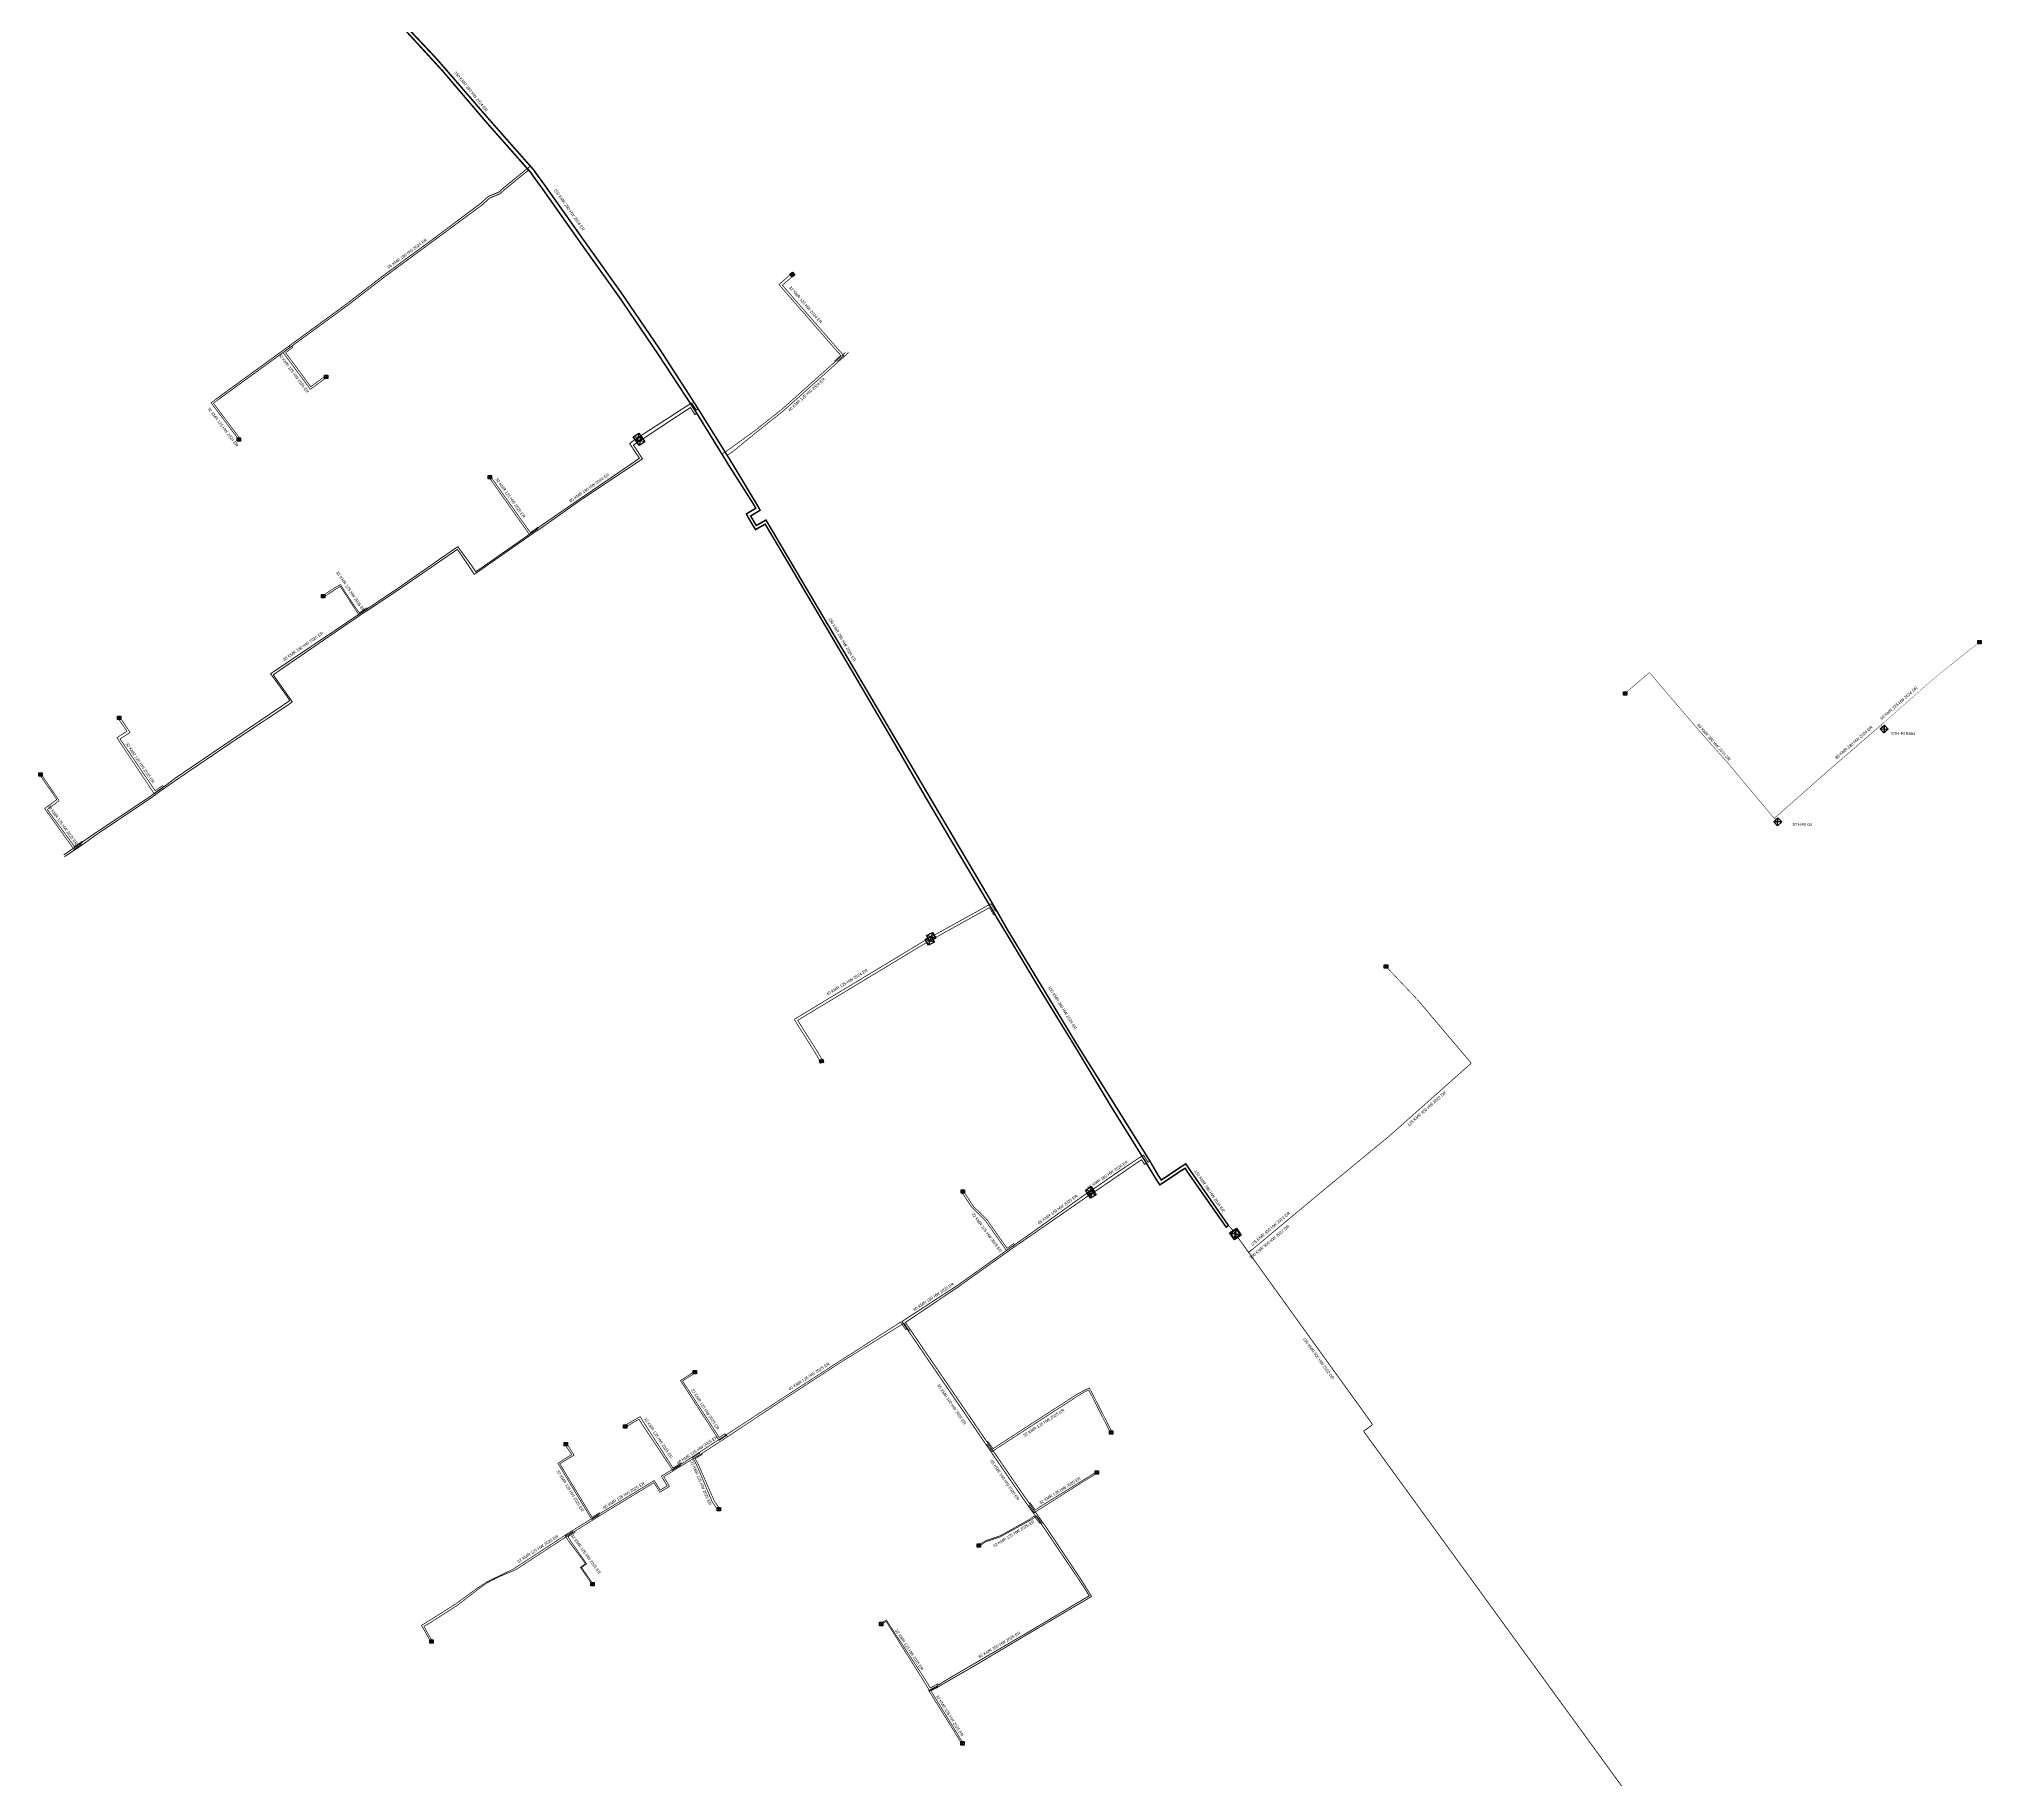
# Model space of a CAD drawing. Header units: metres. Extents: x 585854 to 590015, y 5316219 to 5318761.
# Drawn here: x 586703.2 to 587049.9, y 5318127.1 to 5318437.7 of the extents above; entities that cross this region are included whole.
import ezdxf
from ezdxf.enums import TextEntityAlignment as Align

# ---------------------------------------------------------------- set-up
doc = ezdxf.new("R2010")
doc.units = ezdxf.units.M
doc.header["$MEASUREMENT"] = 0
doc.layers.get('0').update_dxf_attribs({"color": 250, "linetype": 'CONTINUOUS'})
doc.styles.add('ARIAL NARROW', font='ARIAL.TTF', dxfattribs={"height": 3.3})
doc.styles.add('LIBERATION SANS', font='ARIAL.TTF', dxfattribs={"height": 3.3})

# ---------------------------------------------------------------- blocks, each defined once
blk = doc.blocks.new('FWM_SCHACHTUNBEKANNT')
at = {"color": 0}
for p, q in [((-0.5, -0.5), (0.5, 0.5)), ((-0.5, 0.5), (0.5, -0.5))]:
    blk.add_line(p, q, dxfattribs=at)
blk.add_lwpolyline([(-0.5, 0.5), (0.5, 0.5), (0.5, -0.5), (-0.5, -0.5)], close=True, dxfattribs=at)
blk = doc.blocks.new('FEW_GEBEINF-WOHN')
at = {"color": 0}
for p, q in [((-0.5, -0.5), (0.5, 0.5)), ((-0.5, 0.5), (0.5, -0.5))]:
    blk.add_line(p, q, dxfattribs=at)
blk.add_lwpolyline([(-0.5, 0.5), (0.5, 0.5), (0.5, -0.5), (-0.5, -0.5)], close=True, dxfattribs=at)
blk = doc.blocks.new('ECON_SCHIEBER')
at = {"color": 0}
for p, q in [((-0.5, -0.5), (0.5, 0.5)), ((-0.5, 0.5), (0.5, -0.5))]:
    blk.add_line(p, q, dxfattribs=at)
blk.add_lwpolyline([(-0.5, 0.5), (0.5, 0.5), (0.5, -0.5), (-0.5, -0.5)], close=True, dxfattribs=at)
blk = doc.blocks.new('ECON_ABSPERRVENTIL')
at = {"color": 0}
for p, q in [((-0.5, -0.5), (0.5, 0.5)), ((-0.5, 0.5), (0.5, -0.5))]:
    blk.add_line(p, q, dxfattribs=at)
blk.add_lwpolyline([(-0.5, 0.5), (0.5, 0.5), (0.5, -0.5), (-0.5, -0.5)], close=True, dxfattribs=at)

msp = doc.modelspace()

# ---------------------------------------------------------------- linework, layer by layer
at = {"layer": 'Fernwärme.Fernwärmeleitungen in Betrieb.Heizwasser-Doppelrohrleitung', "color": 1, "true_color": 0xff0000}
for points, const_width in [([(587032.49, 5318315.62), (587032.53, 5318315.65), (587041.53, 5318323.59), (587048.04, 5318328.79), (587048.83, 5318329.41)], 0.05), ([(587048.83, 5318329.41), (587049.61, 5318330.04)], 0.05), ([(586990.7, 5318324.59), (586989.94, 5318323.95), (586986.34, 5318320.88)], 0.08), ([(587013.01, 5318298.57), (587012.6, 5318299.01), (587004.9, 5318308.21), (586999.14, 5318314.71), (586991.35, 5318323.83), (586990.7, 5318324.59)], 0.08), ([(587013.01, 5318298.57), (587013.49, 5318299.02), (587022.48, 5318306.96), (587031.56, 5318314.81), (587032.01, 5318315.21)], 0.08), ([(587032.01, 5318315.21), (587032.47, 5318315.6), (587032.49, 5318315.62)], 0.08), ([(587032.01, 5318315.21), (587032.44, 5318314.71), (587032.6, 5318314.52)], 0.08), ([(587013.6, 5318297.95), (587013.42, 5318298.14), (587013.01, 5318298.57)], 0.08), ([(586949.16, 5318266.35), (586943.67, 5318272.13)], 0.1), ([(586949.32, 5318266.16), (586949.24, 5318266.26)], 0.1), ([(586958.88, 5318254.86), (586958.26, 5318255.62), (586949.32, 5318266.16)], 0.125), ([(586919.74, 5318221.57), (586919.79, 5318221.61), (586932.08, 5318231.84), (586944.33, 5318241.93), (586944.43, 5318242.02), (586956.29, 5318252.56), (586956.39, 5318252.64), (586958.14, 5318254.21), (586958.88, 5318254.86)], 0.125), ([(586916.03, 5318225.43), (586915.55, 5318225.9)], 0.15), ([(586919.12, 5318221.13), (586918.71, 5318221.7), (586917.55, 5318223.32), (586916.79, 5318224.38), (586916.03, 5318225.43)], 0.15), ([(586919.12, 5318221.13), (586919.68, 5318221.53), (586919.74, 5318221.57)], 0.15), ([(586941.27, 5318190.37), (586940.71, 5318191.18), (586938.24, 5318194.6), (586928.88, 5318207.57), (586919.53, 5318220.56), (586919.12, 5318221.13)], 0.15), ([(586939.68, 5318189.2), (586940.48, 5318189.77), (586941.27, 5318190.37)], 0.15), ([(587041.39, 5318060.69), (587040.73, 5318061.41), (587029.75, 5318073.06), (587018.7, 5318084.63), (587008.12, 5318096.63), (587006.78, 5318098.3), (586996.79, 5318110.8), (586987.3, 5318123.69), (586977.89, 5318136.63), (586968.47, 5318149.57), (586959.06, 5318162.51), (586949.65, 5318175.45), (586940.24, 5318188.39), (586939.68, 5318189.2)], 0.15)]:
    msp.add_lwpolyline(points, dxfattribs=dict(at, const_width=const_width))
at = {"layer": 'Fernwärme.Fernwärmeleitungen in Betrieb.Heizwasserleitung Rücklauf', "color": 254, "true_color": 0xccccff}
for points, const_width in [([(586791.39, 5318413.27), (586791.03, 5318413.82), (586783.08, 5318422.81), (586775.3, 5318431.94), (586773.05, 5318434.4), (586764.94, 5318443.24), (586764.52, 5318443.68)], 0.28), ([(586791.39, 5318413.27), (586790.64, 5318414.28), (586789.84, 5318413.67), (586786.24, 5318410.72), (586785.51, 5318410.05), (586784.57, 5318409.66), (586783.65, 5318409.28), (586782.91, 5318408.6), (586782.34, 5318408.08), (586774.72, 5318402.45), (586765.06, 5318395.34), (586758.49, 5318390.27), (586748.8, 5318383.19), (586748.36, 5318382.86)], 0.16), ([(586820.65, 5318370.84), (586820.31, 5318371.39), (586813.73, 5318381.42), (586806.98, 5318391.35), (586800.01, 5318401.12), (586793.1, 5318410.93), (586791.77, 5318412.75), (586791.39, 5318413.27)], 0.28), ([(586845.34, 5318380.08), (586845.24, 5318380.21), (586845.61, 5318380.54), (586846.34, 5318381.21), (586845.67, 5318381.95), (586838.39, 5318390.31), (586835.96, 5318393.1), (586835.31, 5318393.85), (586836.06, 5318394.51), (586837.57, 5318395.82), (586837.7, 5318395.65)], 0.125), ([(586748.36, 5318382.86), (586747.91, 5318382.54), (586738.2, 5318375.49), (586735.2, 5318373.29)], 0.16), ([(586748.36, 5318382.86), (586748.52, 5318382.64), (586748.03, 5318382.29), (586747.24, 5318381.69), (586747.83, 5318380.89), (586751.14, 5318376.43), (586751.74, 5318375.62), (586752.54, 5318376.21), (586754.34, 5318377.54)], 0.125), ([(586825.92, 5318362.29), (586825.12, 5318363.61), (586825.98, 5318364.14), (586830.97, 5318367.74), (586835.87, 5318371.62), (586844.97, 5318379.75), (586845.34, 5318380.08)], 0.125), ([(586845.34, 5318380.08), (586845.71, 5318380.42), (586847.21, 5318381.75)], 0.125), ([(586735.2, 5318373.29), (586734.37, 5318372.67), (586734.97, 5318371.86), (586737.68, 5318368.26), (586739.08, 5318366.41), (586738.89, 5318366.19)], 0.125), ([(586820.65, 5318370.84), (586820.29, 5318370.65), (586820.05, 5318371.05), (586819.51, 5318371.89), (586818.67, 5318371.36), (586811.14, 5318366.39), (586810.52, 5318365.97), (586809.89, 5318365.56)], 0.18), ([(586825.92, 5318362.29), (586825.61, 5318362.81), (586821, 5318370.29), (586820.65, 5318370.84)], 0.28), ([(586809.89, 5318365.56), (586809.33, 5318365.19), (586809.75, 5318364.59), (586810.43, 5318363.52), (586810.95, 5318362.75), (586810.1, 5318362.17), (586800.07, 5318355.5), (586792.66, 5318350.26), (586791.72, 5318349.67), (586781.98, 5318342.85), (586780.92, 5318342.14), (586780.38, 5318342.94), (586778.48, 5318345.76), (586777.9, 5318346.58), (586777.12, 5318346.05), (586767.19, 5318339.22), (586762.35, 5318336), (586761.35, 5318335.37), (586755.76, 5318331.57), (586745.9, 5318324.8), (586745.05, 5318324.19), (586745.66, 5318323.31), (586747.86, 5318320.2), (586748.43, 5318319.36), (586747.61, 5318318.77), (586737.67, 5318312.18), (586727.78, 5318305.46), (586725.73, 5318304.04), (586724.81, 5318303.39), (586723.18, 5318302.19), (586713.22, 5318295.5), (586711.39, 5318294.16), (586710.45, 5318293.51), (586707.98, 5318291.87), (586707.75, 5318291.73)], 0.18), ([(586873.84, 5318281.47), (586873.52, 5318282.02), (586867.39, 5318292.34), (586861.29, 5318302.67), (586855.28, 5318313.06), (586849.21, 5318323.41), (586843.11, 5318333.74), (586837.01, 5318344.08), (586833.35, 5318350.24), (586832.84, 5318351.08), (586831.98, 5318350.6), (586831.12, 5318350.11), (586830.61, 5318350.95), (586829.96, 5318352.04), (586829.48, 5318352.9), (586830.32, 5318353.41), (586831.17, 5318353.92), (586830.68, 5318354.78), (586826.23, 5318361.78), (586825.92, 5318362.29)], 0.28), ([(586792.21, 5318349.98), (586792.1, 5318350.15), (586791.53, 5318349.79), (586790.77, 5318349.23), (586790.21, 5318350.03), (586783.61, 5318359.36)], 0.125), ([(586761.83, 5318335.67), (586761.71, 5318335.86), (586761.1, 5318335.46), (586760.31, 5318334.91), (586759.37, 5318336.35), (586757.53, 5318339.15), (586756.99, 5318339.98), (586756.17, 5318339.46), (586754.21, 5318338.17)], 0.125), ([(586725.29, 5318303.74), (586725.15, 5318303.93), (586724.65, 5318303.56), (586723.81, 5318302.95), (586723.26, 5318303.75), (586717.68, 5318312.13), (586717.14, 5318312.99), (586718.07, 5318313.57), (586718.92, 5318314.13), (586717.44, 5318316.28)], 0.125), ([(586710.93, 5318293.84), (586710.8, 5318293.98), (586710.35, 5318293.66), (586709.47, 5318293.02), (586708.88, 5318293.85), (586704.82, 5318299.49), (586704.23, 5318300.33), (586705.05, 5318300.93), (586705.55, 5318301.29), (586706.4, 5318301.92), (586705.9, 5318302.67), (586703.46, 5318306.2)], 0.125), ([(586873.84, 5318281.47), (586873.61, 5318281.35), (586873.38, 5318281.77), (586872.88, 5318282.64), (586872, 5318282.15), (586862.89, 5318277.09), (586862.24, 5318276.73), (586861.58, 5318276.36), (586851.3, 5318270.16), (586841.03, 5318263.96), (586839.54, 5318263.05), (586838.67, 5318262.53), (586839.18, 5318261.67), (586842.06, 5318257.13), (586842.57, 5318256.25), (586843.08, 5318255.38), (586842.91, 5318255.21)], 0.125), ([(586900.9, 5318237), (586900.57, 5318237.56), (586894.54, 5318247.23), (586888.36, 5318257.51), (586882.07, 5318267.74), (586875.9, 5318278.03), (586874.16, 5318280.89), (586873.84, 5318281.47)], 0.28), ([(586900.9, 5318237), (586900.56, 5318236.81), (586900.3, 5318237.23), (586900.06, 5318237.63), (586899.21, 5318237.1), (586895.68, 5318234.67), (586894.04, 5318233.54), (586891.73, 5318231.98), (586891.1, 5318231.58)], 0.16), ([(586915.55, 5318225.9), (586915.13, 5318225.62), (586914.76, 5318226.14), (586908.35, 5318235.29), (586907.81, 5318236.11), (586906.97, 5318235.6), (586904.12, 5318233.68), (586903.29, 5318233.16), (586902.74, 5318233.98), (586901.24, 5318236.45), (586900.9, 5318237)], 0.28), ([(586875.36, 5318222.22), (586872.12, 5318226.81), (586869.64, 5318229.28), (586868.01, 5318231.71)], 0.125), ([(586891.1, 5318231.58), (586890.47, 5318231.17), (586880.75, 5318224.42), (586877.73, 5318222.36), (586877.29, 5318222.05)], 0.16), ([(586877.29, 5318222.05), (586876.84, 5318221.73), (586867.06, 5318214.77), (586857.88, 5318208.6), (586858.44, 5318207.77), (586858.75, 5318207.32)], 0.16), ([(586876.62, 5318221.9), (586875.95, 5318221.42), (586875.36, 5318222.22)], 0.125), ([(586877.29, 5318222.05), (586877.13, 5318222.28), (586876.64, 5318221.92), (586876.62, 5318221.9)], 0.125), ([(586858.75, 5318207.32), (586858.52, 5318207.17), (586858.19, 5318207.67), (586857.63, 5318208.5), (586856.79, 5318207.95), (586846.59, 5318201.64), (586836.53, 5318195.1), (586826.59, 5318188.5)], 0.125), ([(586858.75, 5318207.32), (586859.05, 5318206.86), (586865.83, 5318196.95), (586872.15, 5318187.71), (586872.46, 5318187.25)], 0.16), ([(586824.1, 5318188.38), (586818.27, 5318197.39), (586817.72, 5318198.22), (586818.47, 5318198.69), (586820.17, 5318199.8)], 0.125), ([(586888.34, 5318195.67), (586889.84, 5318196.48), (586890.71, 5318196.92), (586891.19, 5318196.03), (586893.82, 5318190.88), (586894.68, 5318189.17)], 0.125), ([(586872.46, 5318187.25), (586872.62, 5318187.35), (586872.96, 5318186.87), (586873.54, 5318186.05), (586874.36, 5318186.62), (586884.43, 5318193.14), (586888.34, 5318195.67)], 0.125), ([(586815.77, 5318183.08), (586810.82, 5318190.5), (586810.33, 5318191.31), (586809.51, 5318190.86), (586808.05, 5318189.96)], 0.125), ([(586801.37, 5318174.29), (586796.4, 5318182.52), (586795.85, 5318183.45), (586796.63, 5318183.97), (586797.71, 5318184.63), (586798.31, 5318185), (586798.09, 5318185.35), (586797.25, 5318186.6)], 0.125), ([(586825.63, 5318187.88), (586821.98, 5318185.49), (586821.56, 5318185.22)], 0.125), ([(586826.11, 5318188.19), (586825.97, 5318188.43), (586825.46, 5318188.09), (586824.62, 5318187.55), (586824.08, 5318188.39)], 0.125), ([(586826.11, 5318188.19), (586825.63, 5318187.88)], 0.125), ([(586826.59, 5318188.5), (586826.11, 5318188.19)], 0.125), ([(586872.46, 5318187.25), (586872.77, 5318186.8), (586879.14, 5318177.52), (586879.68, 5318176.77), (586879.99, 5318176.32)], 0.16), ([(586817.78, 5318182.95), (586817.31, 5318182.66), (586815.6, 5318181.58), (586814.74, 5318181.06), (586815.26, 5318180.2), (586815.77, 5318179.34), (586814.05, 5318178.29), (586813.52, 5318179.14), (586813, 5318179.99), (586812.13, 5318179.47), (586803.7, 5318174.34), (586803.28, 5318174.08)], 0.125), ([(586817.16, 5318182.76), (586816.29, 5318182.23), (586815.77, 5318183.08)], 0.125), ([(586817.78, 5318182.95), (586817.7, 5318183.07), (586817.16, 5318182.76)], 0.125), ([(586821.56, 5318185.22), (586821.14, 5318184.95), (586818.25, 5318183.23), (586817.78, 5318182.95)], 0.125), ([(586821.21, 5318184.8), (586820.33, 5318184.28), (586820.84, 5318183.42)], 0.125), ([(586820.84, 5318183.42), (586823.76, 5318176.75), (586824.63, 5318175.49)], 0.125), ([(586821.56, 5318185.22), (586821.64, 5318185.08), (586821.21, 5318184.8)], 0.125), ([(586881.89, 5318175.69), (586889.29, 5318180.26), (586891.89, 5318181.84)], 0.125), ([(586879.99, 5318176.32), (586880.3, 5318175.86), (586882.09, 5318173.32), (586882.41, 5318172.88)], 0.16), ([(586879.99, 5318176.32), (586880.15, 5318176.43), (586880.49, 5318175.93), (586881.07, 5318175.12), (586881.89, 5318175.69)], 0.125), ([(586803.28, 5318174.08), (586802.85, 5318173.81), (586799.26, 5318171.57), (586798.83, 5318171.3)], 0.125), ([(586803.28, 5318174.08), (586803.17, 5318174.23), (586802.75, 5318173.97), (586801.91, 5318173.44), (586801.37, 5318174.29)], 0.125), ([(586882.41, 5318172.88), (586882.74, 5318172.43), (586889.41, 5318162.43), (586890.65, 5318160.43), (586891.09, 5318159.68), (586890.19, 5318159.14), (586879.88, 5318153.05), (586869.62, 5318146.96), (586864.27, 5318143.88), (586863.96, 5318143.67), (586863.36, 5318143.31)], 0.16), ([(586880.52, 5318173.48), (586875.25, 5318170.57), (586874.76, 5318170.29), (586872.3, 5318169.48), (586871.11, 5318168.71)], 0.125), ([(586882.41, 5318172.88), (586882.25, 5318172.76), (586881.9, 5318173.25), (586881.31, 5318174.05), (586880.5, 5318173.46)], 0.125), ([(586798.83, 5318171.3), (586798.4, 5318171.04), (586788.36, 5318164.48), (586788.11, 5318164.37), (586785.13, 5318163.11), (586783.34, 5318162.18), (586781.98, 5318161.26), (586777.93, 5318158.12), (586772.8, 5318154.84), (586771.95, 5318154.35), (586772.42, 5318153.44), (586773.34, 5318151.88)], 0.125), ([(586798.83, 5318171.3), (586798.92, 5318171.14), (586798.5, 5318170.89), (586797.65, 5318170.37), (586798.16, 5318169.51)], 0.125), ([(586798.15, 5318169.53), (586800.43, 5318166.29), (586800.97, 5318165.51), (586800.51, 5318165.17), (586800.06, 5318164.86), (586800.62, 5318164.08), (586802, 5318162.06)], 0.125), ([(586863.66, 5318143.49), (586863.58, 5318143.61), (586863.01, 5318143.3), (586862.19, 5318142.82), (586861.73, 5318143.6), (586861.32, 5318144.31), (586854.98, 5318154.39), (586854.45, 5318155.24), (586853.67, 5318154.74)], 0.125), ([(586863.4, 5318143.33), (586862.97, 5318143.14), (586862.42, 5318142.82), (586862.97, 5318141.97), (586868.12, 5318133.59)], 0.125)]:
    msp.add_lwpolyline(points, dxfattribs=dict(at, const_width=const_width))
at = {"layer": 'Fernwärme.Fernwärmeleitungen in Betrieb.Heizwasserleitung Vorlauf', "color": 254, "true_color": 0xffcccc}
for points, const_width in [([(586791.98, 5318413.65), (586791.61, 5318414.22), (586783.66, 5318423.22), (586775.81, 5318432.3), (586773.8, 5318434.58), (586765.56, 5318443.3), (586765.12, 5318443.76)], 0.28), ([(586791.98, 5318413.65), (586790.98, 5318415), (586790.17, 5318414.4), (586786.05, 5318411.01), (586785.32, 5318410.35), (586784.38, 5318409.97), (586783.45, 5318409.59), (586782.71, 5318408.93), (586782.13, 5318408.4), (586774.26, 5318402.49), (586764.59, 5318395.38), (586758.03, 5318390.31), (586748.34, 5318383.23), (586747.9, 5318382.91)], 0.16), ([(586820.87, 5318371.67), (586820.53, 5318372.22), (586814.03, 5318382.31), (586807.27, 5318392.22), (586800.3, 5318401.99), (586793.36, 5318411.78), (586792.35, 5318413.15), (586791.98, 5318413.65)], 0.28), ([(586845.89, 5318380.06), (586845.78, 5318380.18), (586846.15, 5318380.51), (586846.89, 5318381.18), (586846.21, 5318381.92), (586838.23, 5318391.07), (586836.58, 5318392.97), (586835.92, 5318393.73), (586836.68, 5318394.39), (586837.88, 5318395.43), (586837.7, 5318395.65)], 0.125), ([(586747.9, 5318382.91), (586747.45, 5318382.58), (586737.74, 5318375.53), (586734.77, 5318373.36)], 0.16), ([(586747.9, 5318382.91), (586748.05, 5318382.69), (586746.77, 5318381.73), (586747.37, 5318380.93), (586747.53, 5318380.72), (586751.07, 5318375.95), (586751.66, 5318375.15), (586752.47, 5318375.74), (586754.51, 5318377.24)], 0.125), ([(586826.87, 5318362.07), (586826.07, 5318363.39), (586826.93, 5318363.92), (586831.45, 5318367.62), (586836, 5318371.22), (586845.1, 5318379.35), (586845.31, 5318379.54), (586845.52, 5318379.72), (586845.89, 5318380.06)], 0.125), ([(586845.89, 5318380.06), (586846.26, 5318380.39), (586847.75, 5318381.72)], 0.125), ([(586734.77, 5318373.36), (586733.94, 5318372.74), (586734.53, 5318371.94), (586737.5, 5318368.01), (586738.83, 5318366.24), (586738.89, 5318366.19)], 0.125), ([(586820.87, 5318371.67), (586820.53, 5318371.45), (586820.27, 5318371.88), (586819.73, 5318372.72), (586818.89, 5318372.19), (586810.74, 5318366.93), (586810.12, 5318366.52), (586809.49, 5318366.11)], 0.18), ([(586826.87, 5318362.07), (586826.55, 5318362.59), (586821.22, 5318371.12), (586820.87, 5318371.67)], 0.28), ([(586809.49, 5318366.11), (586808.67, 5318365.46), (586809.14, 5318364.73), (586809.8, 5318363.73), (586810.4, 5318362.86), (586809.6, 5318362.29), (586799.75, 5318355.57), (586792.72, 5318350.73), (586791.87, 5318350.04), (586782.08, 5318343.19), (586781.18, 5318342.61), (586780.58, 5318343.51), (586778.52, 5318346.31), (586778, 5318347.07), (586777.07, 5318346.45), (586767.25, 5318339.61), (586762.41, 5318336.36), (586761.33, 5318335.67), (586755.46, 5318331.71), (586745.41, 5318324.96), (586744.57, 5318324.39), (586745.17, 5318323.56), (586747.49, 5318320.35), (586747.99, 5318319.6), (586747.17, 5318319.03), (586737.38, 5318312.42), (586727.38, 5318305.64), (586725.85, 5318304.45), (586724.97, 5318303.87), (586722.97, 5318302.41), (586712.99, 5318295.76), (586711.4, 5318294.66), (586710.53, 5318294.01), (586707.83, 5318292.18), (586707.63, 5318292.06)], 0.18), ([(586874.12, 5318282.15), (586873.8, 5318282.72), (586867.71, 5318293.06), (586861.61, 5318303.39), (586855.52, 5318313.73), (586849.43, 5318324.07), (586843.3, 5318334.39), (586837.19, 5318344.72), (586833.49, 5318350.98), (586832.98, 5318351.82), (586832.12, 5318351.33), (586831.26, 5318350.85), (586830.75, 5318351.69), (586830.26, 5318352.55), (586831.11, 5318353.06), (586831.95, 5318353.57), (586831.47, 5318354.42), (586827.18, 5318361.56), (586826.87, 5318362.07)], 0.28), ([(586792.35, 5318350.42), (586792.26, 5318350.54), (586791.8, 5318350.18), (586790.94, 5318349.58), (586790.36, 5318350.38), (586783.84, 5318359.58)], 0.125), ([(586761.84, 5318336), (586761.74, 5318336.14), (586761.15, 5318335.77), (586760.39, 5318335.26), (586759.69, 5318336.23), (586757.64, 5318339.33), (586757.05, 5318340.3), (586756.15, 5318339.81), (586754.04, 5318338.44)], 0.125), ([(586725.48, 5318304.2), (586725.29, 5318304.43), (586724.81, 5318304.1), (586723.96, 5318303.51), (586723.45, 5318304.24), (586718.23, 5318311.94), (586717.68, 5318312.76), (586718.63, 5318313.34), (586719.48, 5318313.92), (586717.76, 5318316.47)], 0.125), ([(586710.97, 5318294.34), (586710.89, 5318294.45), (586710.39, 5318294.12), (586709.52, 5318293.53), (586709.06, 5318294.22), (586705.21, 5318299.43), (586704.73, 5318300.15), (586705.54, 5318300.79), (586706.14, 5318301.2), (586706.8, 5318301.73), (586706.26, 5318302.54), (586703.68, 5318306.36)], 0.125), ([(586874.12, 5318282.15), (586873.91, 5318282.04), (586873.66, 5318282.47), (586873.16, 5318283.34), (586872.29, 5318282.85), (586863.13, 5318277.78), (586862.48, 5318277.41), (586861.82, 5318277.05), (586851.55, 5318270.85), (586841.27, 5318264.65), (586838.91, 5318263.22), (586838.05, 5318262.7), (586838.56, 5318261.84), (586841.68, 5318256.9), (586842.19, 5318256.02), (586842.7, 5318255.15), (586842.91, 5318255.21)], 0.125), ([(586901.52, 5318237.38), (586901.19, 5318237.94), (586894.83, 5318248.12), (586888.45, 5318258.29), (586882.24, 5318268.56), (586876.02, 5318278.82), (586874.45, 5318281.59), (586874.12, 5318282.15)], 0.28), ([(586901.52, 5318237.38), (586901.17, 5318237.19), (586900.92, 5318237.61), (586900.4, 5318238.47), (586899.55, 5318237.94), (586895.33, 5318235.12), (586893.69, 5318233.98), (586891.49, 5318232.44), (586890.86, 5318232.04)], 0.16), ([(586915.55, 5318225.9), (586915.17, 5318226.43), (586908.48, 5318236.08), (586907.94, 5318236.9), (586907.1, 5318236.39), (586904.38, 5318234.56), (586903.55, 5318234.03), (586903, 5318234.85), (586901.86, 5318236.83), (586901.52, 5318237.38)], 0.28), ([(586875.45, 5318222.64), (586872.4, 5318227), (586869.96, 5318229.38), (586868.35, 5318231.93)], 0.125), ([(586890.86, 5318232.04), (586890.23, 5318231.63), (586880.48, 5318224.64), (586877.83, 5318222.78), (586877.38, 5318222.46)], 0.16), ([(586877.38, 5318222.46), (586876.93, 5318222.15), (586867.15, 5318215.19), (586858.11, 5318209.32), (586857.27, 5318208.76), (586857.83, 5318207.93), (586858.14, 5318207.47)], 0.16), ([(586876.71, 5318222.32), (586876.04, 5318221.83), (586875.45, 5318222.64)], 0.125), ([(586877.38, 5318222.46), (586877.21, 5318222.68), (586876.71, 5318222.32)], 0.125), ([(586858.14, 5318207.47), (586857.91, 5318207.33), (586857.58, 5318207.82), (586857.02, 5318208.66), (586856.18, 5318208.11), (586846.07, 5318201.65), (586836, 5318195.12), (586826.32, 5318188.82)], 0.125), ([(586858.14, 5318207.47), (586858.45, 5318207.02), (586865.22, 5318197.11), (586871.99, 5318187.21), (586872.3, 5318186.75)], 0.16), ([(586824.12, 5318188.9), (586818.61, 5318197.35), (586818.09, 5318198.14), (586818.72, 5318198.57), (586820.31, 5318199.54)], 0.125), ([(586888.58, 5318195.42), (586889.68, 5318196.11), (586890.56, 5318196.55), (586891.08, 5318195.62), (586893.22, 5318191.4), (586894.43, 5318189.02)], 0.125), ([(586872.3, 5318186.75), (586872.47, 5318186.85), (586872.8, 5318186.37), (586873.38, 5318185.55), (586874.2, 5318186.12), (586884.27, 5318192.64), (586888.58, 5318195.42)], 0.125), ([(586815.87, 5318183.46), (586811.07, 5318190.92), (586810.54, 5318191.78), (586809.68, 5318191.3), (586807.85, 5318190.22)], 0.125), ([(586825.84, 5318188.5), (586825.69, 5318188.73), (586825.19, 5318188.41), (586824.66, 5318188.06), (586824.12, 5318188.9)], 0.125), ([(586826.32, 5318188.82), (586825.84, 5318188.5)], 0.125), ([(586801.43, 5318174.68), (586796.66, 5318182.58), (586796.19, 5318183.36), (586796.97, 5318183.86), (586798, 5318184.47), (586798.73, 5318184.92), (586798.31, 5318185.57), (586797.56, 5318186.79)], 0.125), ([(586821.06, 5318185.39), (586820.68, 5318185.14), (586818.35, 5318183.61), (586817.88, 5318183.33)], 0.125), ([(586821.06, 5318185.39), (586821.16, 5318185.26), (586820.74, 5318184.99)], 0.125), ([(586825.36, 5318188.19), (586821.51, 5318185.68), (586821.06, 5318185.39)], 0.125), ([(586825.84, 5318188.5), (586825.36, 5318188.19)], 0.125), ([(586872.3, 5318186.75), (586872.62, 5318186.3), (586878.98, 5318177.02), (586879.52, 5318176.27), (586879.83, 5318175.82)], 0.16), ([(586817.88, 5318183.33), (586817.41, 5318183.04), (586815.17, 5318181.68), (586814.32, 5318181.16), (586814.83, 5318180.3), (586815.35, 5318179.44), (586814.49, 5318178.91), (586814.11, 5318178.68), (586813.58, 5318179.53), (586813.05, 5318180.38), (586812.19, 5318179.86), (586803.76, 5318174.73), (586803.33, 5318174.47)], 0.125), ([(586817.26, 5318183.14), (586816.39, 5318182.61), (586815.87, 5318183.46)], 0.125), ([(586817.88, 5318183.33), (586817.81, 5318183.46), (586817.26, 5318183.14)], 0.125), ([(586820.74, 5318184.99), (586819.87, 5318184.47), (586820.38, 5318183.61)], 0.125), ([(586820.38, 5318183.61), (586820.91, 5318182.5), (586823.38, 5318176.6), (586824.3, 5318175.28)], 0.125), ([(586881.73, 5318175.18), (586889.41, 5318180.07), (586892.02, 5318181.63)], 0.125), ([(586879.83, 5318175.82), (586880.15, 5318175.36), (586881.66, 5318173.33), (586881.96, 5318172.87)], 0.16), ([(586879.83, 5318175.82), (586879.99, 5318175.92), (586880.33, 5318175.43), (586880.91, 5318174.61), (586881.73, 5318175.18)], 0.125), ([(586803.33, 5318174.47), (586802.91, 5318174.21), (586798.81, 5318171.67), (586798.39, 5318171.41)], 0.125), ([(586803.33, 5318174.47), (586803.24, 5318174.62), (586802.81, 5318174.36), (586801.96, 5318173.83), (586801.43, 5318174.68)], 0.125), ([(586881.96, 5318172.87), (586882.28, 5318172.42), (586889, 5318162.48), (586890.17, 5318160.67), (586890.69, 5318159.79), (586889.74, 5318159.24), (586879.49, 5318153.13), (586869.16, 5318147.11), (586864.46, 5318144.34), (586864.26, 5318144.19), (586864.2, 5318144.15), (586863.34, 5318143.62)], 0.16), ([(586880.05, 5318173.45), (586874.81, 5318170.52), (586872.17, 5318169.63), (586870.98, 5318168.91)], 0.125), ([(586881.96, 5318172.87), (586881.8, 5318172.76), (586881.45, 5318173.24), (586880.85, 5318174.04), (586880.05, 5318173.45)], 0.125), ([(586798.39, 5318171.41), (586797.96, 5318171.15), (586787.91, 5318164.59), (586783.25, 5318162.32), (586781.6, 5318161.27), (586777.62, 5318158.36), (586772.3, 5318155.01), (586771.5, 5318154.53), (586772.03, 5318153.58), (586773.09, 5318151.7)], 0.125), ([(586798.39, 5318171.41), (586798.48, 5318171.25), (586798.06, 5318170.99), (586797.2, 5318170.47), (586797.72, 5318169.62)], 0.125), ([(586797.74, 5318169.59), (586800.19, 5318166.34), (586800.76, 5318165.51), (586800.29, 5318165.18), (586799.86, 5318164.87), (586800.41, 5318164.08), (586801.86, 5318161.93)], 0.125), ([(586863.78, 5318143.89), (586863.66, 5318144.1), (586863.14, 5318143.81), (586862.32, 5318143.36), (586861.81, 5318144.22), (586861.57, 5318144.63), (586855.01, 5318154.64), (586854.48, 5318155.5), (586853.56, 5318154.93)], 0.125), ([(586863.24, 5318143.58), (586862.58, 5318143.19), (586862.04, 5318142.89), (586862.61, 5318142), (586867.9, 5318133.48)], 0.125)]:
    msp.add_lwpolyline(points, dxfattribs=dict(at, const_width=const_width))

# ---------------------------------------------------------------- block references
at = {"layer": 'Fernwärme.Anlagen in Betrieb.Schacht', "color": 0, "xscale": 1.5, "yscale": 1.5, "rotation": 304.71249078}
msp.add_blockref('FWM_SCHACHTUNBEKANNT', (586916.79, 5318224.38), dxfattribs=at)
at = {"layer": 'Fernwärme.Gebäudeeinführungen in Betrieb.Industriebauten', "color": 0, "xscale": 0.6, "yscale": 0.6}
for p in [(587049.61, 5318330.04), (586986.34, 5318320.88), (586943.67, 5318272.13)]:
    msp.add_blockref('FEW_GEBEINF-WOHN', p, dxfattribs=at)
at = {"layer": 'Fernwärme.Gebäudeeinführungen in Betrieb.Wohngebäude', "color": 0, "xscale": 0.6, "yscale": 0.6}
for p, rotation in [((586837.7, 5318395.65), -231.132273714), ((586842.91, 5318255.21), 14.023656972000003)]:
    msp.add_blockref('FEW_GEBEINF-WOHN', p, dxfattribs=dict(at, rotation=rotation))
for p in [(586754.46, 5318377.38), (586738.89, 5318366.19), (586783.7, 5318359.49), (586753.97, 5318338.21), (586717.53, 5318316.49), (586703.49, 5318306.4), (586868.11, 5318231.96), (586820.31, 5318199.73), (586807.88, 5318190.04), (586894.63, 5318188.97), (586797.27, 5318186.89), (586892.07, 5318181.82), (586824.55, 5318175.27), (586871, 5318168.77), (586802, 5318161.9), (586853.54, 5318154.77), (586773.31, 5318151.66), (586868.07, 5318133.47)]:
    msp.add_blockref('FEW_GEBEINF-WOHN', p, dxfattribs=at)
at = {"layer": 'Fernwärme.Schieber in Betrieb.Kugelhahn_ Einmal-', "color": 0}
for p, rotation in [((587032.6, 5318314.52), -49.23825236100001), ((587013.6, 5318297.95), -226.56376134)]:
    msp.add_blockref('ECON_ABSPERRVENTIL', p, dxfattribs=dict(at, rotation=rotation))
at = {"layer": 'Fernwärme.Schieber in Betrieb.Schieber', "color": 0, "xscale": 1.2, "yscale": 1.2}
for p, rotation in [((586810.12, 5318366.52), -146.542422762), ((586810.52, 5318365.97), -146.470675932), ((586862.24, 5318276.73), -150.694952868), ((586862.48, 5318277.41), -150.69400496999998), ((586890.86, 5318232.04), -147.25017509400004), ((586891.1, 5318231.58), -147.24731509199998), ((586916.79, 5318224.38), -234.253165383)]:
    msp.add_blockref('ECON_SCHIEBER', p, dxfattribs=dict(at, rotation=rotation))

# ---------------------------------------------------------------- texts
at = {"layer": 'Fernwärme.Fernwärmeleitungen in Betrieb - Beschriftungen.Beschriftung AGFW', "color": 242, "true_color": 0xcc0033, "style": 'Arial Narrow'}
for s, rotation, p in [('150 KMR 280 HW 2024 ER ', 309.0528, (586780.08, 5318427.99)), ('150 KMR 280 HW 2024 ER ', -54.7074, (586797.6, 5318406.89)), ('32 KMR 125 HW 2024 ER ', -48.9024, (586839.82, 5318389.89)), ('32 KMR 125 HW 2024 ER ', -53.4447, (586748.43, 5318377.67)), ('40 KMR 125 HW 2024 ER ', 41.7681, (586840.59, 5318373.96)), ('32 KMR 125 HW 2024 ER ', -52.9722, (586735.8, 5318368.08)), ('32 KMR 125 HW 2025 ER ', 305.6445, (586787.11, 5318355.43)), ('80 KMR 180 HW 2024 ER ', 34.9308, (586801.77, 5318357.29)), ('32 KMR 125 HW 2025 ER ', 304.1019, (586758.56, 5318338.75)), ('80 KMR 180 HW 2025 ER ', 34.5573, (586750.69, 5318329)), ('150 KMR 280 HW 2024 ER ', -59.3172, (586846.29, 5318330.2)), ('50 KMR 225 HW 2024 DR ', 41.4306, (587035.55, 5318318.89)), ('80 KMR 280 HW 2024 DR ', 40.8492, (587027.55, 5318311.87)), ('32 KMR 125 HW 2025 ER ', 304.1964, (586720.97, 5318308.15)), ('32 KMR 125 HW 2025 ER ', 305.8551, (586707.18, 5318297.07)), ('40 KMR 125 HW 2024 ER ', -328.9032, (586847.76, 5318269.02)), ('150 KMR 280 HW 2024 ER ', -57.9906, (586885.61, 5318264.45)), ('125 KMR 450 HW 2022 DR ', 41.6331, (586951.29, 5318246.51)), ('150 KMR 280 HW 2024 ER ', -55.2636, (586911.88, 5318231.74)), ('65 KMR 160 HW 2025 ER ', -324.3501, (586885.4, 5318228.48)), ('32 KMR 125 HW 2025 ER ', -53.6733, (586872.14, 5318224.32)), ('125 KMR 450 HW 2022 DR ', 40.6467, (586923.37, 5318225.06)), ('150 KMR 500 HW 2022 DR ', 39.7989, (586923.2, 5318222.71)), ('65 KMR 160 HW 2025 ER ', 33.3171, (586863.23, 5318212.89)), ('40 KMR 125 HW 2025 ER ', -327.0006, (586840.99, 5318198.66)), ('32 KMR 125 HW 2025 ER ', -56.7531, (586821.85, 5318192.8)), ('65 KMR 160 HW 2025 ER ', -55.6344, (586865.87, 5318193.64)), ('32 KMR 125 HW 2025 ER ', 32.9013, (586882.9, 5318190.41)), ('32 KMR 125 HW 2025 ER ', 303.6753, (586813.49, 5318187.68)), ('40 KMR 125 HW 2025 ER ', 33.6717, (586821.05, 5318185.52)), ('32 KMR 125 HW 2025 ER ', -58.1508, (586797.75, 5318178.24)), ('32 KMR 125 HW 2025 ER ', 293.1039, (586821.05, 5318179.7)), ('65 KMR 160 HW 2025 ER ', -55.5453, (586875.34, 5318180.13)), ('40 KMR 125 HW 2025 ER ', 31.3398, (586807.92, 5318177.41)), ('32 KMR 125 HW 2025 ER ', 31.7835, (586885.79, 5318178.29)), ('32 KMR 125 HW 2025 ER ', 31.3146, (586877.51, 5318170.57)), ('32 KMR 125 HW 2025 ER ', 32.8041, (586792.55, 5318167.88)), ('32 KMR 125 HW 2025 ER ', 305.7345, (586800.58, 5318166.91)), ('32 KMR 125 HW 2025 ER ', 303.2748, (586858.28, 5318149.84)), ('65 KMR 160 HW 2025 ER ', 30.7998, (586874.97, 5318150.75)), ('32 KMR 125 HW 2025 ER ', -58.1454, (586865.5, 5318138.11))]:
    msp.add_text(s, height=0.525, rotation=rotation, dxfattribs=at).set_placement(p, align=Align.BOTTOM_CENTER)
for s, rotation, p in [('65 KMR 160 HW 2024 ER ', 36.2889, (586768.87, 5318399.65)), ('80 KMR 280 HW 2024 DR ', -48.4344, (587002.47, 5318312.24)), ('65 KMR 160 HW 2024 ER ', 33.8238, (586893.93, 5318235.23)), ('150 KMR 500 HW 2022 DR ', -54.2016, (586931.9, 5318202.25))]:
    msp.add_text(s, height=0.525, rotation=rotation, dxfattribs=at).set_placement(p, align=Align.TOP_CENTER)
at = {"layer": 'Fernwärme.Schieber in Betrieb - Beschriftungen', "color": 0, "true_color": 0x000000, "style": 'Liberation Sans'}
for s, p in [('STH-RI 03a1', (587033.84, 5318313.32)), ('STH-RI 04', (587016.23, 5318297.07))]:
    msp.add_text(s, height=0.525, dxfattribs=at).set_placement(p, align=Align.BOTTOM_LEFT)

doc.saveas('drawing.dxf')
